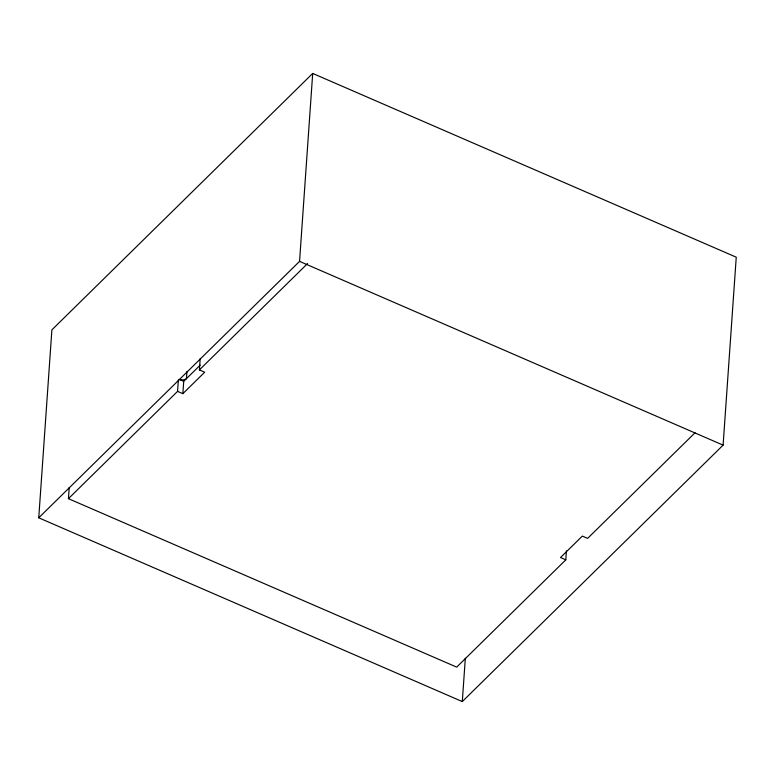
<?xml version="1.0" encoding="UTF-8"?>
<svg xmlns="http://www.w3.org/2000/svg" width="775" height="775" viewBox="0 0 775 775"><rect width="100%" height="100%" fill="white"/><g stroke="black" fill="none" stroke-linecap="round" stroke-linejoin="round"><path stroke-width="1.16" d="M38.75 517.807L51.896 329.859L312.703 73.431L736.25 257.193L723.104 445.141L462.297 701.569L38.75 517.807L299.557 261.378L312.703 73.431M566.438 550.86L565.808 559.831L456.688 667.12L68.433 498.664L69.217 487.456M68.433 498.664L177.562 391.375L178.347 380.167M177.562 391.375L182.852 393.671L183.714 381.339L200.231 365.103M186.949 371.457L186.446 378.655A5.783 3.652 4 0 1 179.722 379.556L179.161 379.363L183.714 381.339M182.852 393.671L204.678 372.213L199.388 369.917L200.173 358.709M462.297 701.569L465.329 658.198M199.388 369.917L307.646 263.471M695.039 432.77L587.634 538.373L582.345 536.077L560.519 557.535L565.808 559.831M299.557 261.378L723.104 445.141"/></g></svg>
